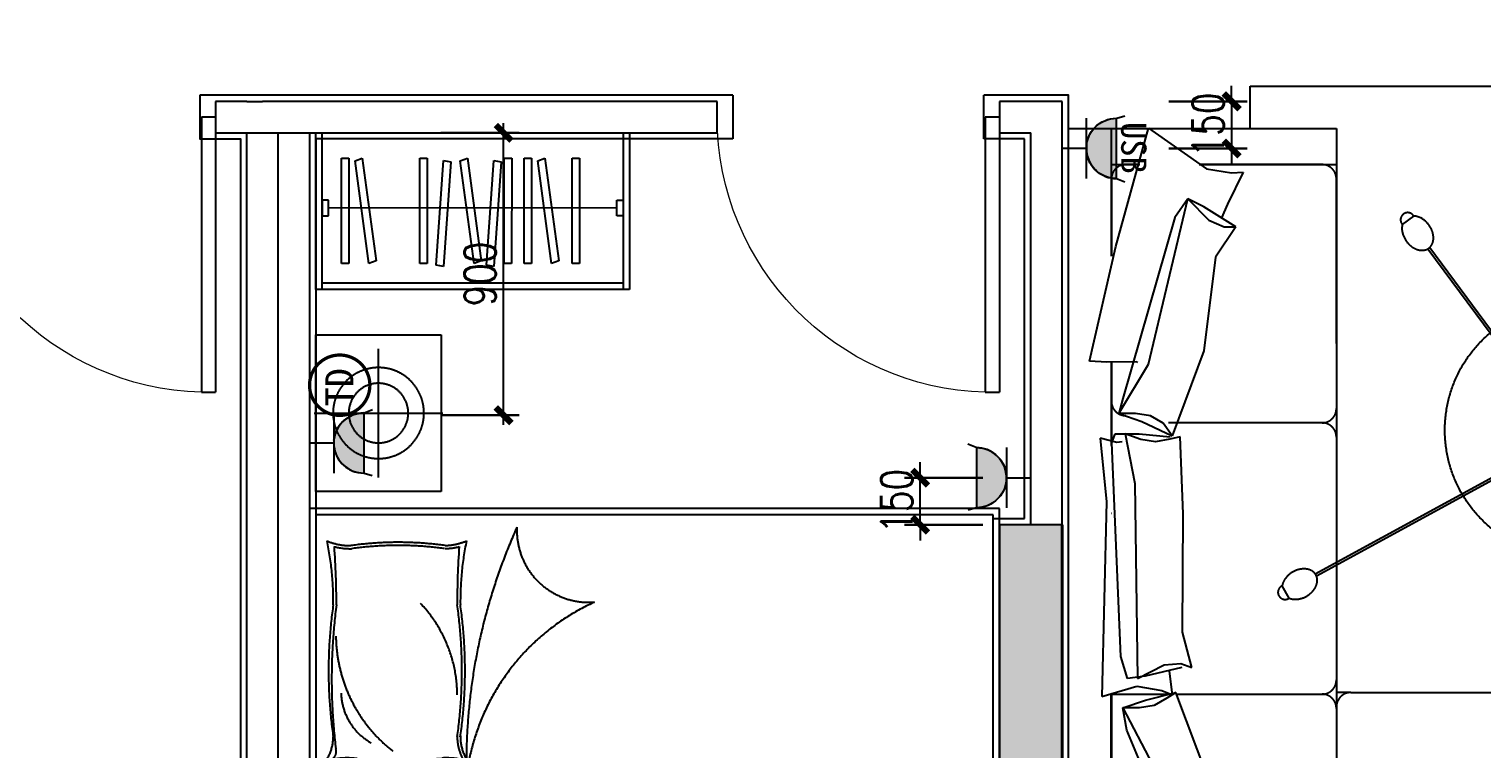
# Model space of a CAD drawing. Header units: inches. Extents: x -2597087 to 134135, y -662679 to 20000.
# Drawn here: x 9923 to 14557, y -59157 to -56861 of the extents above; entities that cross this region are included whole.
import ezdxf
from ezdxf.enums import TextEntityAlignment as Align

# ---------------------------------------------------------------- set-up
doc = ezdxf.new("R2010")
doc.units = ezdxf.units.IN
doc.header["$LTSCALE"] = 100
doc.header["$MEASUREMENT"] = 0
for name, pattern in [('DASH', [0.35, 0.25, -0.1]), ('HIDDEN', [0.375, 0.25, -0.125]), ('HIDDEN2', [4.7625, 3.175, -1.5875])]:
    doc.linetypes.add(name, pattern=pattern)
doc.layers.get('0').update_dxf_attribs({"linetype": 'CONTINUOUS'})
doc.layers.get('Defpoints').update_dxf_attribs({"linetype": 'CONTINUOUS'})
for name, color, linetype in [('002新做墙体', 53, 'CONTINUOUS'), ('003门', 17, 'CONTINUOUS'), ('008a地面活动灯具', 31, 'CONTINUOUS'), ('009活动家具', 157, 'CONTINUOUS'), ('011 完成面', 24, 'CONTINUOUS'), ('011完成面', 24, 'CONTINUOUS'), ('015天花', 65, 'CONTINUOUS'), ('017-插座图层', 30, 'CONTINUOUS'), ('018-弱电图层', 20, 'CONTINUOUS'), ('PUB_HATCH', 8, 'CONTINUOUS'), ('WALL', 7, 'CONTINUOUS'), ('插座尺寸标注', 2, 'CONTINUOUS')]:
    doc.layers.add(name, color=color, linetype=linetype)
doc.layers.add('COLUMN', color=30, linetype='CONTINUOUS', lineweight=40)
doc.styles.add('尺寸标注', font='romans.shx', dxfattribs={"width": 0.8, "bigfont": 'hztxt.shx'})
doc.styles.add('文字标注', font='')
doc.styles.get('文字标注').set_extended_font_data('SimSun')
doc.dimstyles.new('A3-50', dxfattribs={"dimscale": 50, "dimtxt": 2, "dimasz": 1, "dimexe": 1, "dimexo": 1, "dimgap": 0.5, "dimtad": 1, "dimdec": 0, "dimlfac": -50, "dimrnd": 5, "dimzin": 0, "dimdsep": 46, "dimtxsty": '尺寸标注', "dimblk": 'ARCHTICK', "dimcen": 0, "dimdle": 0.6, "dimclrd": 251, "dimclre": 251, "dimclrt": 2, "dimadec": 0, "dimazin": 0, "dimtfac": 1, "dimtdec": 0, "dimtix": 1, "dimtmove": 2, "dimatfit": 3, "dimldrblk": 'DOT', "dimfxl": 4, "dimfxlon": 1, "dimtolj": 1, "dimtzin": 0, "dimlwe": 30, "dimarcsym": 0})

# ---------------------------------------------------------------- blocks, each defined once
blk = doc.blocks.new('*U1377')
at = {"linetype": 'Continuous'}
for p, q in [((-39.4, -71.7), (-45.1, -75.6)), ((-33.4, -68.3), (-39.4, -71.7)), ((-39.4, -71.7), (-39.4, -71.7)), ((-27.1, -65.6), (-33.4, -68.3)), ((-33.4, -68.3), (-33.4, -68.3)), ((-20.5, -63.4), (-27.1, -65.6)), ((-27.1, -65.6), (-27.1, -65.6)), ((-13.8, -61.8), (-20.5, -63.4)), ((-20.5, -63.4), (-20.5, -63.4)), ((-6.9, -60.8), (-13.8, -61.8)), ((-13.8, -61.8), (-13.8, -61.8)), ((0, -60.5), (-6.9, -60.8)), ((-6.9, -60.8), (-6.9, -60.8)), ((6.9, -60.8), (0, -60.5)), ((6.9, -60.8), (6.9, -60.8)), ((6.9, -60.8), (13.8, -61.8)), ((13.8, -61.8), (13.8, -61.8)), ((13.8, -61.8), (20.5, -63.4)), ((20.5, -63.4), (20.5, -63.4)), ((20.5, -63.4), (27.1, -65.6)), ((27.1, -65.6), (27.1, -65.6)), ((27.1, -65.6), (33.4, -68.3)), ((33.4, -68.3), (33.4, -68.3)), ((33.4, -68.3), (39.5, -71.7)), ((39.5, -71.7), (39.5, -71.7)), ((39.5, -71.7), (45.2, -75.6)), ((-69.9, -108.3), (-72.1, -114.9)), ((-67.1, -102), (-69.9, -108.3)), ((-69.9, -108.3), (-69.9, -108.3)), ((-63.7, -95.9), (-67.1, -102)), ((-67.1, -102), (-67.1, -102)), ((-59.8, -90.2), (-63.7, -95.9)), ((-63.7, -95.9), (-63.7, -95.9)), ((-55.4, -84.9), (-59.8, -90.2)), ((-59.8, -90.2), (-59.8, -90.2)), ((-50.5, -80), (-55.4, -84.9)), ((-55.4, -84.9), (-55.4, -84.9)), ((-45.1, -75.6), (-50.5, -80)), ((-50.5, -80), (-50.5, -80)), ((-45.1, -75.6), (-45.1, -75.6)), ((45.2, -75.6), (45.2, -75.6)), ((45.2, -75.6), (50.5, -80)), ((50.5, -80), (50.5, -80)), ((50.5, -80), (55.4, -84.9)), ((55.4, -84.9), (55.4, -84.9)), ((55.4, -84.9), (59.8, -90.2)), ((59.8, -90.2), (59.8, -90.2)), ((59.8, -90.2), (63.7, -95.9)), ((63.7, -95.9), (63.7, -95.9)), ((63.7, -95.9), (67.1, -102)), ((67.1, -102), (67.1, -102)), ((67.1, -102), (69.9, -108.3)), ((69.9, -108.3), (69.9, -108.3)), ((69.9, -108.3), (72.1, -114.9)), ((-74.7, -128.5), (-75, -135.4)), ((75, -135.4), (-75, -135.4)), ((-73.7, -121.6), (-74.7, -128.5)), ((-74.7, -128.5), (-74.7, -128.5)), ((-72.1, -114.9), (-73.7, -121.6)), ((-73.7, -121.6), (-73.7, -121.6)), ((-72.1, -114.9), (-72.1, -114.9)), ((72.1, -114.9), (72.1, -114.9)), ((72.1, -114.9), (73.7, -121.6)), ((73.7, -121.6), (73.7, -121.6)), ((73.7, -121.6), (74.7, -128.5)), ((74.7, -128.5), (74.7, -128.5)), ((74.7, -128.5), (75, -135.4)), ((75, -135.4), (75, -135.4))]:
    blk.add_line(p, q, dxfattribs=at)
for points in [[(-39.4, -71.7), (-45.1, -75.6), (45.2, -75.6)], [(-33.4, -68.3), (-39.4, -71.7), (39.5, -71.7)], [(-39.4, -71.7), (-39.4, -71.7), (39.5, -71.7)], [(-27.1, -65.6), (-33.4, -68.3), (33.4, -68.3)], [(-33.4, -68.3), (-33.4, -68.3), (33.4, -68.3)], [(-20.5, -63.4), (-27.1, -65.6), (27.1, -65.6)], [(-27.1, -65.6), (-27.1, -65.6), (27.1, -65.6)], [(-13.8, -61.8), (-20.5, -63.4), (20.5, -63.4)], [(-20.5, -63.4), (-20.5, -63.4), (20.5, -63.4)], [(-6.9, -60.8), (-13.8, -61.8), (13.8, -61.8)], [(-13.8, -61.8), (-13.8, -61.8), (13.8, -61.8)], [(0, -60.5), (-6.9, -60.8), (6.9, -60.8)], [(-6.9, -60.8), (-6.9, -60.8), (6.9, -60.8)], [(-69.9, -108.3), (-72.1, -114.9), (72.1, -114.9)], [(-67.1, -102), (-69.9, -108.3), (69.9, -108.3)], [(-69.9, -108.3), (-69.9, -108.3), (69.9, -108.3)], [(-63.7, -95.9), (-67.1, -102), (67.1, -102)], [(-67.1, -102), (-67.1, -102), (67.1, -102)], [(-59.8, -90.2), (-63.7, -95.9), (63.7, -95.9)], [(-63.7, -95.9), (-63.7, -95.9), (63.7, -95.9)], [(-55.4, -84.9), (-59.8, -90.2), (59.8, -90.2)], [(-59.8, -90.2), (-59.8, -90.2), (59.8, -90.2)], [(-50.5, -80), (-55.4, -84.9), (55.4, -84.9)], [(-55.4, -84.9), (-55.4, -84.9), (55.4, -84.9)], [(-45.1, -75.6), (-50.5, -80), (50.5, -80)], [(-50.5, -80), (-50.5, -80), (50.5, -80)], [(-45.1, -75.6), (-45.1, -75.6), (45.2, -75.6)], [(-74.7, -128.5), (-75, -135.4), (75, -135.4)], [(-73.7, -121.6), (-74.7, -128.5), (74.7, -128.5)], [(-74.7, -128.5), (-74.7, -128.5), (74.7, -128.5)], [(-72.1, -114.9), (-73.7, -121.6), (73.7, -121.6)], [(-73.7, -121.6), (-73.7, -121.6), (73.7, -121.6)], [(-72.1, -114.9), (-72.1, -114.9), (72.1, -114.9)]]:
    blk.add_solid(points, dxfattribs=at)
at = {"linetype": 'Continuous', "extrusion": (0, 0, -1)}
for points in [[(39.4, -71.7), (-39.5, -71.7), (-39.5, -71.7)], [(39.4, -71.7), (-39.5, -71.7), (-45.2, -75.6)], [(33.4, -68.3), (-33.4, -68.3), (-33.4, -68.3)], [(33.4, -68.3), (-33.4, -68.3), (-39.5, -71.7)], [(27.1, -65.6), (-27.1, -65.6), (-27.1, -65.6)], [(27.1, -65.6), (-27.1, -65.6), (-33.4, -68.3)], [(20.5, -63.4), (-20.5, -63.4), (-20.5, -63.4)], [(20.5, -63.4), (-20.5, -63.4), (-27.1, -65.6)], [(13.8, -61.8), (-13.8, -61.8), (-13.8, -61.8)], [(13.8, -61.8), (-13.8, -61.8), (-20.5, -63.4)], [(6.9, -60.8), (-6.9, -60.8), (-6.9, -60.8)], [(6.9, -60.8), (-6.9, -60.8), (-13.8, -61.8)], [(69.9, -108.3), (-69.9, -108.3), (-69.9, -108.3)], [(69.9, -108.3), (-69.9, -108.3), (-72.1, -114.9)], [(67.1, -102), (-67.1, -102), (-67.1, -102)], [(67.1, -102), (-67.1, -102), (-69.9, -108.3)], [(63.7, -95.9), (-63.7, -95.9), (-63.7, -95.9)], [(63.7, -95.9), (-63.7, -95.9), (-67.1, -102)], [(59.8, -90.2), (-59.8, -90.2), (-59.8, -90.2)], [(59.8, -90.2), (-59.8, -90.2), (-63.7, -95.9)], [(55.4, -84.9), (-55.4, -84.9), (-55.4, -84.9)], [(55.4, -84.9), (-55.4, -84.9), (-59.8, -90.2)], [(50.5, -80), (-50.5, -80), (-50.5, -80)], [(50.5, -80), (-50.5, -80), (-55.4, -84.9)], [(45.1, -75.6), (-45.2, -75.6), (-45.2, -75.6)], [(45.1, -75.6), (-45.2, -75.6), (-50.5, -80)], [(75, -135.4), (-75, -135.4), (-75, -135.4)], [(74.7, -128.5), (-74.7, -128.5), (-74.7, -128.5)], [(74.7, -128.5), (-74.7, -128.5), (-75, -135.4)], [(73.7, -121.6), (-73.7, -121.6), (-73.7, -121.6)], [(73.7, -121.6), (-73.7, -121.6), (-74.7, -128.5)], [(72.1, -114.9), (-72.1, -114.9), (-72.1, -114.9)], [(72.1, -114.9), (-72.1, -114.9), (-73.7, -121.6)]]:
    blk.add_solid(points, dxfattribs=at)
blk = doc.blocks.new('A$C14D57D85')
for p, q in [((0, -60.5), (0, 0)), ((75, -60.5), (-75, -60.5)), ((-75, -136.2), (-81.2, -156.2)), ((75, -135.4), (-75, -135.4)), ((-75, -135.4), (-75, -136.2)), ((75, -136), (83.4, -156.6))]:
    blk.add_line(p, q)
blk.add_arc((0, -135.5), 75, 0.0968, 179.9027)
at = {"linetype": 'Continuous'}
blk.add_blockref('*U1377', (0, 0), dxfattribs=at)
at = {"color": 2, "style": '文字标注'}
blk.add_attdef('F', text='', height=62.7, dxfattribs=at).set_placement((-19.2, -207.1), (25.6, -207.1), align=Align.ALIGNED)
blk = doc.blocks.new('A$C556527C6')
at = {"const_width": 8.17}
blk.add_lwpolyline([(-75.2, 75.2, 1), (75.2, 75.2, 1)], format="xyb", close=True, dxfattribs=at)
at = {"color": 50, "style": '文字标注'}
blk.add_attdef('F', (-23.1, 32.8), '', height=84.7, dxfattribs=at)
blk = doc.blocks.new('_ArchTick')
at = {"color": 0, "linetype": 'ByBlock', "const_width": 0.4}
blk.add_lwpolyline([(-0.5, -0.5), (0.5, 0.5)], dxfattribs=at)
blk = doc.blocks.new('*D1419')
at = {"layer": 'Defpoints', "color": 0, "transparency": 16777216}
for p in [(-2781.1, -56685.7), (-2428.7, -56685.7), (-2394.3, -56835.7)]:
    blk.add_point(p, dxfattribs=at)
at = {"layer": '插座尺寸标注', "color": 251, "lineweight": -2, "transparency": 16777216}
for p, q in [((-2781.1, -56685.7), (-2781.1, -56635.7)), ((-2781.1, -56835.7), (-2781.1, -56685.7)), ((-2781.1, -56835.7), (-2781.1, -56885.7))]:
    blk.add_line(p, q, dxfattribs=at)
at = {"layer": '插座尺寸标注', "color": 251, "lineweight": 30, "transparency": 16777216}
for p, q in [((-2581.1, -56685.7), (-2831.1, -56685.7)), ((-2581.1, -56835.7), (-2831.1, -56835.7))]:
    blk.add_line(p, q, dxfattribs=at)
at = {"layer": '插座尺寸标注', "color": 251, "lineweight": -2, "transparency": 16777216, "xscale": 50, "yscale": 50, "zscale": 50}
for p, rotation in [((-2781.1, -56685.7), 270), ((-2781.1, -56835.7), 90)]:
    blk.add_blockref('_ArchTick', p, dxfattribs=dict(at, rotation=rotation))
at = {"layer": '插座尺寸标注', "color": 2, "transparency": 16777216, "insert": (-2856.1, -56760.7), "char_height": 100, "attachment_point": 5, "rotation": 90, "style": '尺寸标注'}
blk.add_mtext('\\A1;150', dxfattribs=at)
blk = doc.blocks.new('_Dot')
at = {"color": 0, "linetype": 'ByBlock', "lineweight": -2}
blk.add_line((-0.5, 0), (-1, 0), dxfattribs=at)
at = {"color": 0, "linetype": 'ByBlock', "const_width": 0.5}
blk.add_lwpolyline([(-0.25, 0, 1), (0.25, 0, 1)], format="xyb", close=True, dxfattribs=at)
blk = doc.blocks.new('*D1422')
at = {"layer": 'Defpoints', "color": 0, "transparency": 16777216}
for p in [(-2403.7, -55485.7), (-2403.7, -55635.7), (-1788, -55635.7)]:
    blk.add_point(p, dxfattribs=at)
at = {"layer": '插座尺寸标注', "color": 251, "lineweight": -2, "transparency": 16777216}
for p, q in [((-1788, -55485.7), (-1788, -55435.7)), ((-1788, -55485.7), (-1788, -55635.7)), ((-1788, -55635.7), (-1788, -55685.7))]:
    blk.add_line(p, q, dxfattribs=at)
at = {"layer": '插座尺寸标注', "color": 251, "lineweight": 30, "transparency": 16777216}
for p, q in [((-1988, -55485.7), (-1738, -55485.7)), ((-1988, -55635.7), (-1738, -55635.7))]:
    blk.add_line(p, q, dxfattribs=at)
at = {"layer": '插座尺寸标注', "color": 251, "lineweight": -2, "transparency": 16777216, "xscale": 50, "yscale": 50, "zscale": 50}
for p, rotation in [((-1788, -55485.7), 270), ((-1788, -55635.7), 90)]:
    blk.add_blockref('_ArchTick', p, dxfattribs=dict(at, rotation=rotation))
at = {"layer": '插座尺寸标注', "color": 2, "transparency": 16777216, "insert": (-1863, -55560.7), "char_height": 100, "attachment_point": 5, "rotation": 90, "style": '尺寸标注'}
blk.add_mtext('\\A1;150', dxfattribs=at)
blk = doc.blocks.new('*D1443')
at = {"layer": 'Defpoints', "color": 0, "transparency": 16777216}
for p in [(-4528.7, -55585.7), (-4109.7, -55585.7), (-4528.7, -56486.7)]:
    blk.add_point(p, dxfattribs=at)
at = {"layer": '插座尺寸标注', "color": 251, "lineweight": 30, "transparency": 16777216}
for p, q in [((-4309.7, -55585.7), (-4059.7, -55585.7)), ((-4309.7, -56486.7), (-4059.7, -56486.7))]:
    blk.add_line(p, q, dxfattribs=at)
at = {"layer": '插座尺寸标注', "color": 251, "lineweight": -2, "transparency": 16777216}
blk.add_line((-4109.7, -56516.7), (-4109.7, -55555.7), dxfattribs=at)
at = {"layer": '插座尺寸标注', "color": 251, "lineweight": -2, "transparency": 16777216, "xscale": 50, "yscale": 50, "zscale": 50}
for p, rotation in [((-4109.7, -55585.7), 90), ((-4109.7, -56486.7), 270)]:
    blk.add_blockref('_ArchTick', p, dxfattribs=dict(at, rotation=rotation))
at = {"layer": '插座尺寸标注', "color": 2, "transparency": 16777216, "insert": (-4184.7, -56036.2), "char_height": 100, "attachment_point": 5, "rotation": 90, "style": '尺寸标注'}
blk.add_mtext('\\A1;900', dxfattribs=at)
blk = doc.blocks.new('$DorLib2D$00000001')
for p, q in [((0.45, 0.975), (0.5, 0.975)), ((0.45, 0), (0.45, 0.975)), ((0.5, 0), (0.5, 0.975)), ((0.5, 0), (0.45, 0))]:
    blk.add_line(p, q)
at = {"lineweight": 13}
blk.add_arc((0.475, 0), 0.975, 91.4693, 180, dxfattribs=at)
blk = doc.blocks.new('dsfsdfs')
at = {"linetype": 'DASH', "ltscale": 10}
blk.add_line((52703.5, 27008.2), (52703.8, 27008.2), dxfattribs=at)
at = {"layer": '009活动家具', "linetype": 'DASH', "ltscale": 200}
for p, q in [((54655.7, 28544.5), (54631.3, 28538.3)), ((54686, 28550.1), (54655.7, 28544.5)), ((54712.8, 28551.3), (54686, 28550.1)), ((54739.6, 28548.8), (54712.8, 28551.3)), ((54759.1, 28544.6), (54739.6, 28548.8)), ((54794, 28522.6), (54759.1, 28544.6)), ((54571.4, 28509.9), (54527.5, 28483.3)), ((54592.8, 28520.1), (54571.4, 28509.9)), ((54600.8, 28503.1), (54580.3, 28493.3)), ((54631.3, 28538.3), (54592.8, 28520.1)), ((54637.7, 28520.5), (54600.9, 28503.1)), ((54659.7, 28526.1), (54637.7, 28520.5)), ((54688.1, 28531.4), (54659.7, 28526.1)), ((54712.4, 28532.5), (54688.1, 28531.4)), ((54736.7, 28530.2), (54712.4, 28532.5)), ((54751.9, 28526.9), (54736.7, 28530.2)), ((54779.9, 28509.3), (54751.9, 28526.9)), ((54795.7, 28480.4), (54779.9, 28509.3)), ((54813, 28488), (54794, 28522.6)), ((54497.4, 28456.3), (54453.9, 28407.4)), ((54527.5, 28483.3), (54497.4, 28456.3)), ((54538.8, 28468.1), (54510.7, 28443)), ((54580.3, 28493.3), (54538.8, 28468.1)), ((54803.6, 28457.4), (54795.7, 28480.4)), ((54810.9, 28424.7), (54803.6, 28457.4)), ((54821.7, 28462.5), (54813, 28488)), ((54829.6, 28427), (54821.7, 28462.5)), ((54453.9, 28407.4), (54440.9, 28360.4)), ((54510.7, 28443), (54470.8, 28398.2)), ((54811.8, 28389.2), (54810.9, 28424.7)), ((54830.7, 28388.4), (54829.6, 28427)), ((53146.9, 28233.8), (53146.9, 28369.7)), ((54440.9, 28360.4), (54440.5, 28318.5)), ((54459.7, 28357.7), (54459.3, 28319.1)), ((54470.8, 28398.2), (54459.7, 28357.7)), ((54799.5, 28339.2), (54808.8, 28362.7)), ((54808.8, 28362.7), (54811.8, 28389.2)), ((54816.7, 28331.6), (54827.1, 28358.1)), ((54827.1, 28358.1), (54830.7, 28388.4)), ((54440.5, 28318.5), (54444, 28272.9)), ((54459.3, 28319.1), (54462.7, 28274.3)), ((54785.6, 28297.5), (54787.8, 28311.2)), ((54787.8, 28311.2), (54790.5, 28320.9)), ((54790.5, 28320.9), (54799.5, 28339.2)), ((54806.2, 28307.2), (54808.1, 28314.2)), ((54808.1, 28314.2), (54816.7, 28331.6)), ((54444, 28272.9), (54447.1, 28232.2)), ((54462.7, 28274.3), (54465.6, 28236.9)), ((54775.3, 28244.1), (54781.7, 28271.5)), ((54781.7, 28271.5), (54785.6, 28297.5)), ((54793.2, 28238.1), (54800.2, 28268)), ((54800.2, 28268), (54804.1, 28294.6)), ((54804.1, 28294.6), (54806.2, 28307.2)), ((52566.6, 25670.8), (52566.6, 28233.8)), ((52566.6, 28233.8), (53421.6, 28233.8)), ((52703.8, 27827.2), (52703.8, 28233.8)), ((53421.6, 28233.8), (53421.6, 28073.4)), ((54447.1, 28232.2), (54469.4, 28181.2)), ((54465.6, 28236.9), (54485.3, 28191.8)), ((54748.9, 28204.1), (54768.6, 28228.8)), ((54762.7, 28191.3), (54784.8, 28219)), ((54768.6, 28228.8), (54775.3, 28244.1)), ((54784.8, 28219), (54793.2, 28238.1)), ((54469.4, 28181.2), (54502.5, 28146.9)), ((54485.3, 28191.8), (54485.3, 28191.8)), ((54485.3, 28191.8), (54516, 28159.9)), ((54696.3, 28159.5), (54719.7, 28177)), ((54719.7, 28177), (54748.9, 28204.1)), ((54731.8, 28162.5), (54762.7, 28191.3)), ((54502.5, 28146.9), (54525.1, 28123.5)), ((54516, 28159.9), (54535.7, 28139.7)), ((54535.7, 28139.7), (54588.8, 28119.8)), ((54612.6, 28124.1), (54654, 28138.3)), ((54654, 28138.3), (54696.3, 28159.5)), ((54661.2, 28120.9), (54706.2, 28143.4)), ((54706.2, 28143.4), (54731.8, 28162.5)), ((52703.8, 28119.2), (52794.8, 28119.2)), ((52983.8, 28119.2), (53421.6, 28119.2)), ((53375.9, 28119.2), (52983.8, 28119.2)), ((54525.1, 28123.5), (54587.1, 28100.4)), ((54587.1, 28100.4), (54617.4, 28105.9)), ((54588.8, 28119.8), (54612.6, 28124.1)), ((54617.4, 28105.9), (54661.2, 28120.9)), ((53421.6, 28043.2), (53421.6, 28073.4)), ((53421.6, 28073.4), (53421.6, 25670.8)), ((53421.6, 27548.2), (53421.6, 28073.4)), ((53631.9, 27928.1), (53668.2, 27955.2)), ((54411, 27911.8), (54368, 27925.9)), ((54638.3, 27493), (54615.9, 27532.3)), ((52703.8, 27489.1), (52703.8, 27226.2)), ((52703.8, 27223.1), (52703.8, 27489.1)), ((53421.6, 27456.7), (53421.6, 25833.4)), ((52703.5, 27327.8), (52703.8, 27327.8)), ((53375.9, 27295.8), (52885.9, 27295.8)), ((52703.8, 27237.7), (52703.8, 27289.2)), ((52703.8, 27289.2), (52703.8, 27237.7)), ((52703.8, 27223.1), (52703.8, 27285.9)), ((52703.8, 27231.3), (52703.8, 27223.1)), ((53270.7, 26736.7), (53248.5, 26776.1)), ((53974.4, 26742.5), (54017.3, 26728.2)), ((54855.5, 26699.9), (54885.5, 26733.8)), ((52703.3, 26219.7), (52703.4, 26431.6)), ((52703.5, 26430.6), (52902, 26430.6)), ((52703.8, 26237.8), (52703.8, 26431.7)), ((52703.8, 26430.6), (52703.8, 26219.6)), ((52911.6, 26430.6), (53375.9, 26430.6)), ((52935.2, 26430.6), (53375.9, 26430.6)), ((53467.3, 26435.8), (53421.6, 26435.8)), ((53467.3, 26435.8), (54286.2, 26435.8)), ((54331.6, 26390.1), (54331.6, 25784.8)), ((52703.8, 25670.8), (52703.8, 26061.5)), ((52703.8, 26061.5), (52703.8, 25980)), ((52782.2, 25787.7), (52703.8, 25787.7)), ((53375.9, 25787.7), (53075.3, 25787.7)), ((53421.6, 25787.7), (53114.6, 25787.7)), ((54331.6, 25784.8), (54331.6, 25716.5)), ((53421.6, 25670.8), (52860.2, 25670.8)), ((53461.8, 25671.2), (53421.6, 25671.2)), ((53467.3, 25670.8), (54285.9, 25670.8))]:
    blk.add_line(p, q, dxfattribs=at)
at = {"layer": '009活动家具', "color": 251, "linetype": 'DASH', "ltscale": 200}
for p, q in [((53146.9, 28369.7), (54443.5, 28369.7)), ((53713.4, 27850.6), (54150.1, 27260.2)), ((53719.3, 27854.9), (54157.8, 27262.1)), ((54351.6, 27814.6), (54177.3, 27288.4)), ((54358.5, 27812.3), (54184.2, 27286.1)), ((54529.1, 27460.7), (54047, 27187.1)), ((54532.7, 27454.4), (54050.6, 27180.8)), ((54027.4, 26841.7), (54204.3, 27367.1)), ((54034.3, 26839.4), (54211.2, 27364.8)), ((53354.2, 26814), (54278.3, 27318.7)), ((53357.8, 26807.6), (54281.9, 27312.3)), ((54789.9, 26793.1), (54171.6, 27247.2)), ((54785, 26787.6), (54169, 27239.7))]:
    blk.add_line(p, q, dxfattribs=at)
blk.add_lwpolyline([(54828.5, 28369.7), (55116.8, 28369.7), (55116.8, 25844.5), (54331.6, 25844.5)], dxfattribs=at)
at = {"layer": '009活动家具', "linetype": 'DASH', "ltscale": 200}
for points in [[(52788.5, 27488.5), (52785.4, 27489.9), (52689, 27488.9), (52634.4, 27492.7), (52717.8, 27858.5), (52822.4, 28235.2), (53007.5, 28105.5), (53086.8, 28092.7), (53123.7, 28095.3), (53074.6, 27993.1), (53055.1, 27949.8)], [(53101, 27921.2), (52998.6, 27984.9), (52948.1, 28010.3), (52905.7, 27950.3), (52740.8, 27373.7), (52727.8, 27325.2), (52800.7, 27300.5), (52897.4, 27254.5)], [(52738.1, 27234.8), (52721.4, 27233.1), (52668.5, 27246.9), (52688, 27044.2), (52673.5, 26422.7), (52785.4, 26455.9), (52864.7, 26442.6), (52898.8, 26428.3), (52889.6, 26504)], [(52928.7, 26515.7), (52811.3, 26488.1), (52755.3, 26480.3), (52734.4, 26550.7), (52705.2, 27231.7), (52715.7, 27260.4), (52792.7, 27260.4), (52891.8, 27251.6)], [(53113.3, 25948.7), (53010.9, 25885), (52960.4, 25859.6), (52918, 25919.6), (52753.1, 26316.1), (52740.1, 26387.2), (52813, 26411.9), (52909.7, 26435.4)], [(52792.3, 26221.9), (52785.4, 26218.8), (52689, 26219.8), (52634.4, 26216), (52717.8, 26030.2), (52822.4, 25653.5), (53007.5, 25738.2), (53086.8, 25796), (53123.7, 25793.4), (53074.6, 25895.6), (53063.2, 25917.5)], [(52817.6, 25670.8), (52566.6, 25670.8)]]:
    blk.add_lwpolyline(points, dxfattribs=at)
for points in [[(52794.8, 28119.2), (52749.5, 28119.2, 0.414214), (52703.8, 28073.4), (52703.8, 27827.2)], [(52785.2, 25787.7), (52749.5, 25787.7, -0.414214), (52703.8, 25833.4), (52703.8, 26061.5)]]:
    blk.add_lwpolyline(points, format="xyb", dxfattribs=at)
for points in [[(52781.3, 27325.4), (52727.8, 27325.2), (52822.3, 27483.1), (52948.1, 28010.3), (53015.1, 27941.7), (53064, 27920.8), (53101, 27921.2), (53036.4, 27824.1), (52999.1, 27525), (52897.4, 27254.5), (52868.7, 27294.8), (52828.4, 27318.2)], [(52798, 27243), (52747.4, 27260.4), (52779.1, 27102), (52787.1, 26480.3), (52872.5, 26523.8), (52925.5, 26527.9), (52960.5, 26515.7), (52930.4, 26628.4), (52933.2, 27005.7), (52923.6, 27251.6), (52890.6, 27243.9), (52845, 27234.8)], [(52793.6, 26387), (52740.1, 26387.2), (52834.6, 26206.8), (52960.4, 25859.6), (53027.4, 25928.2), (53076.3, 25949.1), (53113.3, 25948.7), (53048.7, 26045.8), (53011.4, 26164.9), (52909.7, 26435.4), (52881, 26417.5), (52840.7, 26394.2)]]:
    blk.add_lwpolyline(points, close=True, dxfattribs=at)
for centre, radius in [((54172.5, 27272.5), 405), ((54160.8, 27249.6), 170.5), ((54164.6, 27249.4), 58.8), ((54164.6, 27249.4), 51.5)]:
    blk.add_circle(centre, radius, dxfattribs=at)
for centre, radius, start, end in [((54617, 28469.1), 56.4, 115.3623, 115.4039), ((54617, 28469.1), 37.6, 115.3623, 115.4039), ((53375.9, 28073.4), 45.7, 0, 90), ((53648.8, 27943.3), 22.7, 31.3668, 222.0761), ((54390.2, 27920.9), 22.7, 336.5426, 167.2519), ((54628.9, 27513.7), 22.7, 294.447, 125.1563), ((52749.5, 27364.5), 45.7, 180, 270), ((53375.9, 27341.5), 45.7, 270, 0), ((53375.9, 27250.1), 45.7, 0, 90), ((53257.8, 26755.4), 22.7, 114.0913, 304.8006), ((53995.2, 26733.3), 22.7, 156.2658, 346.9751), ((54872.1, 26715.4), 22.7, 223.1257, 53.835), ((53375.9, 26476.3), 45.7, 270, 0), ((53375.9, 26384.8), 45.7, 0, 90), ((53467.3, 26390.1), 45.7, 90, 180), ((54286.2, 26390.1), 45.7, 0, 90), ((53375.9, 25833.4), 45.7, 270, 0), ((53467.3, 25716.5), 45.7, 180, 270), ((54285.9, 25716.5), 45.7, 270, 0)]:
    blk.add_arc(centre, radius, start, end, dxfattribs=at)
for centre, major_axis, start_param, end_param in [((53680.7, 27900.5), (35.6, -47.8), 3.676927, 8.889443), ((53304.3, 26781.6), (-51.9, -29.3), 0.535335, 5.747851)]:
    blk.add_ellipse(centre, major_axis=major_axis, ratio=0.743916, start_param=start_param, end_param=end_param, dxfattribs=at)
at = {"layer": '009活动家具', "linetype": 'DASH', "ltscale": 200, "extrusion": (0, 0, -1)}
for centre, major_axis, start_param, end_param in [((54373.6, 27870.1), (-18.5, -56.7), 3.676927, 8.889443), ((54582.6, 27487.1), (-51.7, -29.6), 3.676927, 8.889443), ((54012, 26784), (-18.8, -56.6), 0.535335, 5.747851), ((54832.1, 26750.8), (44.6, -39.5), 0.535335, 5.747851)]:
    blk.add_ellipse(centre, major_axis=major_axis, ratio=0.743916, start_param=start_param, end_param=end_param, dxfattribs=at)
blk = doc.blocks.new('sdfsagasdfghtry543')
at = {"layer": '009活动家具', "linetype": 'HIDDEN', "ltscale": 250}
blk.add_line((0, -2.1), (2200, -2.1), dxfattribs=at)
for points in [[(2200, 0), (2200, 1500), (0, 1500), (0, 0)], [(2180, 20), (2180, 1480), (20, 1480), (20, 20)]]:
    blk.add_lwpolyline(points, close=True, dxfattribs=at)
for centre, radius, start, end in [((2331.9, 688.2), 1831.9, 155.7801, 181.4872), ((890.4, 1429.9), 229.4, 177.5345, 274.7123), ((129.7, 1573), 191.6, 247.3977, 270.6869), ((-873.9, 1204.2), 949.6, 359.3234, 11.6654), ((283, 299), 1092.9, 82.1489, 97.9417), ((426.9, 1573.2), 191.6, 271.6077, 292.6023), ((1430.5, 1204.4), 949.6, 168.3346, 180.6766), ((129.7, 1573), 201.5, 255.4484, 271.1025), ((-2169.6, 1207.1), 2255.2, 359.632, 4.3459), ((283, 299), 1082.9, 82.1489, 97.9311), ((426.9, 1573.2), 201.5, 271.6077, 284.5516), ((2726.2, 1207.3), 2255.2, 175.6541, 180.368), ((1541.8, 982.3), 1481.2, 171.8237, 188.19), ((1937.2, 955.8), 1866.7, 172.7267, 186.836), ((45.9, 903.7), 425.2, 0.2718, 43.6237), ((-986.8, 982.5), 1472.9, 351.7966, 8.1896), ((-985.2, 982.5), 1481.2, 351.81, 8.1763), ((1200.1, 559), 705.1, 114.3672, 172.6535), ((555, 1097.6), 470.9, 180.6352, 232.112), ((288.7, 916.4), 188.3, 181.6509, 240.5833), ((-61.9, 771.3), 137.5, 318.4161, 360), ((618.5, 771.5), 147.4, 178.4473, 209.8513), ((618.5, 771.5), 137.5, 178.4473, 221.5839), ((57.2, 724.6), 28.1, 288.2372, 18.6853), ((119.8, 469.1), 235.1, 82.0679, 103.2301), ((277.6, 1956.8), 1261.2, 264.2945, 276.574), ((436.8, 469.3), 235.1, 76.7699, 93.4755), ((119.8, 469.1), 225.2, 86.4317, 110.485), ((129.7, 840.9), 191.6, 247.3977, 271.6077), ((-0.1, 613.2), 75.8, 358.1988, 42.1405), ((283, -809.7), 1466.9, 84.1587, 95.8413), ((277.6, 1956.8), 1271.2, 263.5044, 276.574), ((436.8, 469.3), 225.2, 69.515, 93.4755), ((426.9, 841.1), 191.6, 271.6077, 292.6023), ((556.7, 613.4), 75.8, 137.8595, 181.8012), ((1740.4, 651.3), 1240.4, 178.2641, 209.5364), ((1200.1, 770.5), 705.1, 187.3465, 245.6328), ((1688.7, 389.9), 1628.1, 172.2018, 187.8113), ((1688.6, 390), 1618, 172.187, 187.8073), ((129.7, 840.9), 201.5, 255.4484, 271.6077), ((-0.1, 613.2), 85.7, 358.1988, 22.4287), ((283, -809.7), 1456.9, 84.1587, 95.8413), ((80.7, 335.9), 390.4, 0.3646, 45.6323), ((426.9, 841.1), 201.5, 271.6077, 284.5516), ((-1133.4, 390.1), 1619.5, 352.1774, 7.8094), ((556.7, 613.4), 85.7, 157.5713, 181.8012), ((-1132, 390.1), 1628.1, 352.1887, 7.7982), ((481.3, 457.1), 397.2, 181.0112, 237.1507), ((288.7, 374), 188.3, 181.6509, 240.5833), ((-61.9, 168.7), 137.5, 318.4161, 0), ((-61.9, 168.7), 147.4, 330.1487, 0.6121), ((618.5, 168.8), 147.4, 178.4473, 209.8513), ((618.5, 168.8), 137.5, 178.4473, 221.5839), ((809.7, 15.5), 150.5, 48.5737, 170.7015), ((119.8, -133.5), 235.1, 86.5245, 103.2301), ((277.6, 1222.4), 1130.4, 262.668, 277.332), ((436.8, -133.4), 235.1, 76.7699, 93.4755), ((119.8, -133.5), 225.2, 86.5245, 110.485), ((277.6, 1222.4), 1140.4, 262.668, 277.332), ((436.8, -133.4), 225.2, 69.515, 93.4755)]:
    blk.add_arc(centre, radius, start, end, dxfattribs=at)
at = {"layer": '015天花', "color": 250, "linetype": 'HIDDEN2', "ltscale": 30}
blk.add_line((0, -2.1), (0, -2.1), dxfattribs=at)
blk = doc.blocks.new('sdfsasdg5e7563')
at = {"layer": '008a地面活动灯具', "linetype": 'HIDDEN', "ltscale": 250}
for p, q in [((200, 45), (200, 455)), ((-5, 250), (405, 250))]:
    blk.add_line(p, q, dxfattribs=at)
for radius, start in [(145, 0.2537), (95, 0.3484)]:
    blk.add_arc((200, 250), radius, start, 0.0015, dxfattribs=at)
at = {"layer": '009活动家具', "linetype": 'HIDDEN', "ltscale": 250}
blk.add_lwpolyline([(0, 500), (400, 500), (400, 0), (0, 0)], close=True, dxfattribs=at)
blk = doc.blocks.new('sdasfgdsfyh5675334233')
at = {"layer": '009活动家具', "linetype": 'HIDDEN', "ltscale": 250}
for p, q in [((0, 0), (0, 500)), ((0, 500), (1000, 500)), ((0, 500), (600, 500)), ((20, 0), (20, 500)), ((980, 500), (980, -0.1)), ((1000, 500), (1000, -0.1)), ((82.4, 419.4), (105.9, 419.4)), ((82.4, 83.3), (82.4, 419.4)), ((105.9, 419.4), (105.9, 83.3)), ((125.3, 410.1), (148.2, 419.3)), ((148.2, 419.3), (192.3, 91.8)), ((331.6, 419.4), (355.1, 419.4)), ((331.6, 83.3), (331.6, 419.4)), ((355.1, 419.4), (355, 83.3)), ((460.5, 410.1), (483.3, 419.2)), ((483.3, 419.2), (527.4, 91.8)), ((601.2, 419.4), (624.7, 419.4)), ((601.2, 83.2), (601.2, 419.4)), ((624.7, 419.4), (624.6, 83.2)), ((664.7, 419.3), (688.2, 419.3)), ((664.7, 83.2), (664.7, 419.3)), ((688.2, 419.3), (688.2, 83.2)), ((707.6, 410.1), (730.5, 419.2)), ((730.5, 419.2), (774.6, 91.8)), ((817.1, 419.3), (840.6, 419.3)), ((817.1, 83.2), (817.1, 419.3)), ((840.6, 419.3), (840.5, 83.2)), ((169.5, 82.7), (125.3, 410.1)), ((384.2, 78.2), (407.4, 411.9)), ((407.4, 411.9), (430.7, 407.1)), ((430.7, 407.1), (407.5, 73.4)), ((504.6, 82.7), (460.5, 410.1)), ((544.4, 78.1), (567.6, 411.9)), ((567.6, 411.9), (590.9, 407.1)), ((590.9, 407.1), (567.7, 73.3)), ((751.8, 82.7), (707.6, 410.1)), ((960, 259.9), (40, 260)), ((980, 259.9), (980, 259.9)), ((105.9, 83.3), (82.4, 83.3)), ((192.3, 91.8), (169.5, 82.7)), ((355, 83.3), (331.6, 83.3)), ((407.5, 73.4), (384.2, 78.2)), ((527.4, 91.8), (504.6, 82.7)), ((567.7, 73.3), (544.4, 78.1)), ((624.6, 83.2), (601.2, 83.2)), ((688.2, 83.2), (664.7, 83.2)), ((774.6, 91.8), (751.8, 82.7)), ((840.5, 83.2), (817.1, 83.2)), ((1000, -0.1), (0, 0)), ((980, 19.9), (20, 20))]:
    blk.add_line(p, q, dxfattribs=at)
for points in [[(40, 235), (40, 285), (20, 285), (20, 235)], [(960, 235), (960, 285), (980, 285), (980, 235)]]:
    blk.add_lwpolyline(points, close=True, dxfattribs=at)
blk = doc.blocks.new('A$C021D4E37')
at = {"layer": 'PUB_HATCH'}
blk.add_hatch(color=250, dxfattribs=at).paths.add_polyline_path([(9568.417, -1476.538), (9568.417, -3126.538), (10418.417, -3126.538), (10418.417, -2926.538), (9768.417, -2926.538), (9768.417, -1476.538)])
at = {"layer": '002新做墙体'}
blk.add_lwpolyline([(7368.417, -2926.538), (7268.417, -2926.538), (7268.417, -226.538), (7368.417, -226.538)], close=True, dxfattribs=at)
at = {"layer": '011 完成面'}
for p, q in [((8718.417, -106.538), (8718.417, -246.538)), ((9518.417, -246.538), (9518.417, -106.538)), ((8718.417, -246.538), (7388.417, -246.538)), ((7388.417, -246.538), (7388.417, -2906.538)), ((9648.417, -246.538), (9518.417, -246.538)), ((9648.417, -1456.538), (9648.417, -246.538)), ((9548.417, -2906.538), (9548.417, -1456.538)), ((9548.417, -1456.538), (9648.417, -1456.538))]:
    blk.add_line(p, q, dxfattribs=at)
for points in [[(8718.417, -106.538), (7018.417, -106.538)], [(9788.417, -2906.538), (9788.417, -106.538), (9518.417, -106.538)]]:
    blk.add_lwpolyline(points, dxfattribs=at)
at = {"layer": '011完成面'}
blk.add_lwpolyline([(7018.417, -106.538), (7018.417, -246.538), (7148.417, -246.538), (7148.417, -1806.538), (7148.417, -1806.538), (7148.417, -4506.538), (6748.417, -4506.538)], dxfattribs=at)
at = {"layer": 'COLUMN'}
blk.add_line((9768.417, -2926.538), (9768.417, -1476.538), dxfattribs=at)
at = {"layer": 'WALL'}
for p, q in [((7168.417, -126.538), (7068.417, -126.538)), ((7068.417, -126.538), (7068.417, -226.538)), ((7168.417, -126.538), (7218.417, -126.538)), ((8668.417, -126.538), (7218.417, -126.538)), ((8668.417, -226.538), (8668.417, -126.538)), ((9768.417, -126.538), (9568.417, -126.538)), ((9568.417, -126.538), (9568.417, -226.538)), ((9768.417, -2926.538), (9768.417, -126.538)), ((7068.417, -226.538), (7168.417, -226.538)), ((7168.417, -1826.538), (7168.417, -226.538)), ((7168.417, -226.538), (8668.417, -226.538)), ((7268.417, -2926.538), (7268.417, -226.538)), ((9568.417, -226.538), (9668.417, -226.538)), ((9668.417, -1476.538), (9668.417, -226.538)), ((9568.417, -1476.538), (9568.417, -3126.538)), ((9768.417, -1476.538), (9568.417, -1476.538)), ((7168.417, -2926.538), (7168.417, -1826.538))]:
    blk.add_line(p, q, dxfattribs=at)
for name, p in [('sdasfgdsfyh5675334233', (7388.385, -726.571)), ('sdfsasdg5e7563', (7388.417, -1370.479))]:
    blk.add_blockref(name, p)
at = {"layer": '003门', "xscale": 900, "yscale": -900, "zscale": 900}
for p in [(6618.417, -176.538), (9118.417, -176.538)]:
    blk.add_blockref('$DorLib2D$00000001', p, dxfattribs=at)
at = {"layer": '009活动家具', "linetype": 'DASH', "ltscale": 200}
blk.add_blockref('dsfsdfs', (-42778.218, -28447.357), dxfattribs=at)
at = {"layer": '009活动家具', "linetype": 'HIDDEN', "ltscale": 250}
blk.add_blockref('sdfsagasdfghtry543', (7368.417, -2924.421), dxfattribs=at)
at = {"layer": '017-插座图层', "color": 65}
ref = blk.add_blockref('A$C14D57D85', (9768.417, -276.538), dxfattribs=dict(at, xscale=-1.279999999969736, yscale=1.280000000060681, zscale=1.28, rotation=90.00004023042938))
ref.add_attrib('F', 'USB', dxfattribs={"layer": '0', "color": 2, "height": 80.6427, "rotation": 270.00004, "style": '文字标注'}).set_placement((9956.904, -274.764), align=Align.CENTER)
at = {"layer": '017-插座图层', "color": 65, "yscale": 1.279999999969736, "zscale": 1.279999999969736}
for p, xscale, rotation in [((7368.417, -1215.933), 1.279999999969736, 90.00004023042938), ((9668.417, -1326.538), -1.279999999969736, 269.9999597695706)]:
    blk.add_blockref('A$C14D57D85', p, dxfattribs=dict(at, xscale=xscale, rotation=rotation))
at = {"layer": '018-弱电图层', "color": 65}
ref = blk.add_blockref('A$C556527C6', (7368.417, -1031.613), dxfattribs=dict(at, xscale=-1.279999999969736, yscale=1.279999999969736, zscale=1.279999999969736, rotation=270))
ref.add_attrib('F', 'TD', (7508.271, -1099.39), dxfattribs={"layer": '0', "color": 50, "height": 89.6, "rotation": 90, "style": '文字标注'})
at = {"layer": '插座尺寸标注'}
for base, p1, p2, picture, middle in [((10309.093, -276.538), (9693.417, -126.538), (9693.417, -276.538), '*D1422', (10234.093, -201.538)), ((9316.006, -1326.538), (9702.791, -1476.538), (9668.417, -1326.538), '*D1419', (9241.006, -1401.538))]:
    dim = blk.add_linear_dim(base=base, p1=p1, p2=p2, angle=90, dimstyle='A3-50', dxfattribs=at)
    dim.commit()
    dim.dimension.update_dxf_attribs({"geometry": picture, "text_midpoint": middle, "insert": (12097.113, 55359.113)})
dim = blk.add_aligned_dim(p1=(7568.417, -1127.596), p2=(7568.417, -226.538), distance=-418.988, dimstyle='A3-50', dxfattribs=at)
dim.commit()
dim.dimension.update_dxf_attribs({"geometry": '*D1443', "text_midpoint": (7912.405, -677.067), "insert": (12097.113, 55359.113)})

msp = doc.modelspace()

# ---------------------------------------------------------------- block references
msp.add_blockref('A$C021D4E37', (3449.477, -56965.288))

doc.saveas('drawing.dxf')
